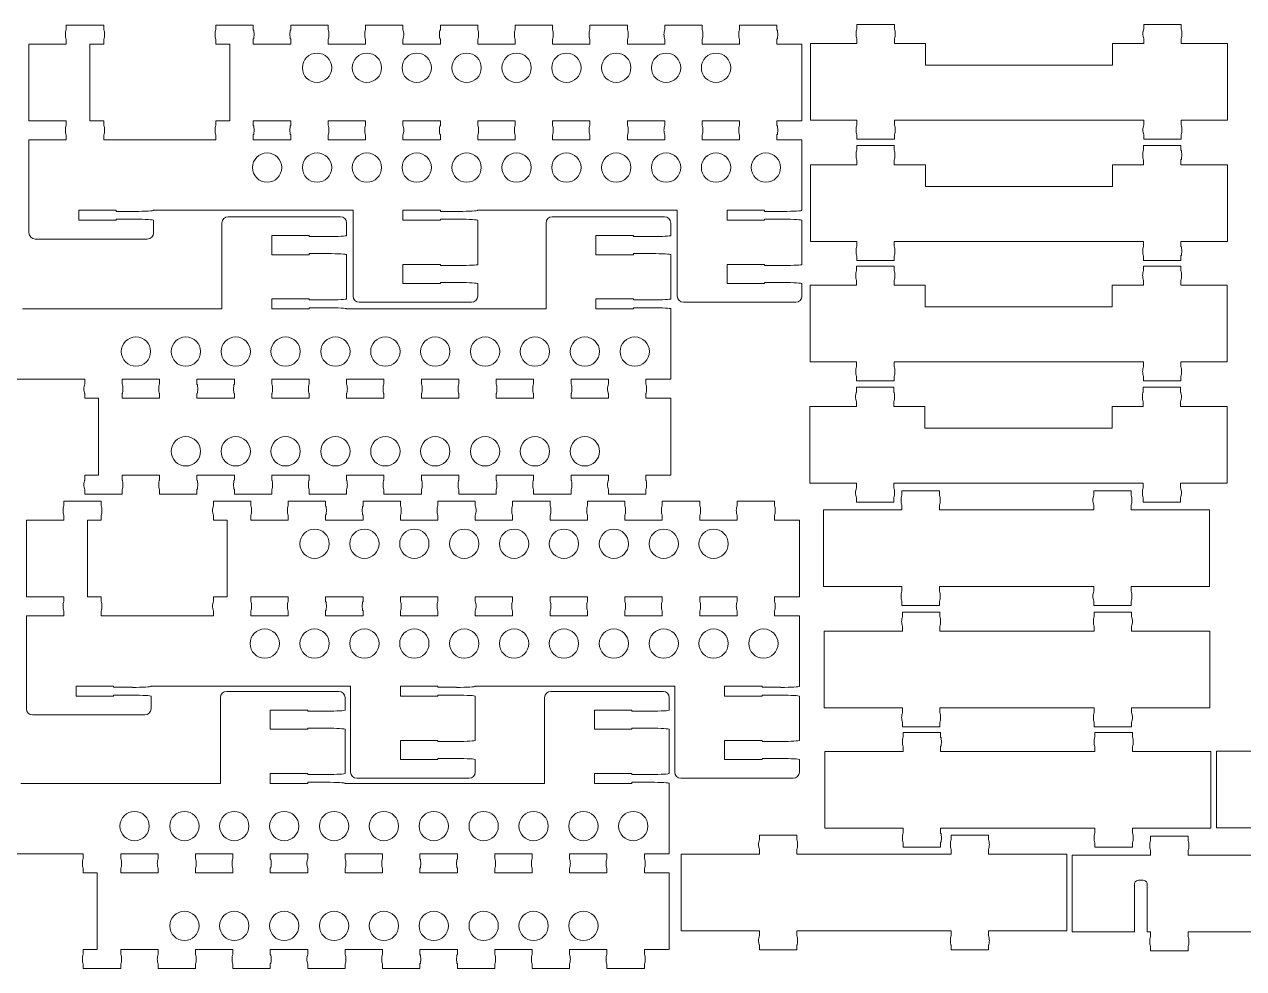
# Model space of a CAD drawing. Header units: millimetres. Extents: x 6 to 617, y 2 to 305.
# Drawn here: x 312.8 to 508.4, y 2.7 to 154.1 of the extents above; entities that cross this region are included whole.
import ezdxf

# ---------------------------------------------------------------- set-up
doc = ezdxf.new("R2010")
doc.units = ezdxf.units.MM
doc.header["$LTSCALE"] = 12.7
doc.layers.add('Visible', color=1, linetype='Continuous', lineweight=13)

msp = doc.modelspace()

# ---------------------------------------------------------------- linework, layer by layer
at = {"layer": 'Visible'}
for p, q in [((319.52, 153.23), (319.52, 153.98)), ((319.52, 153.98), (325.52, 153.98)), ((325.52, 153.23), (325.52, 153.98)), ((343.52, 153.23), (343.52, 153.98)), ((343.52, 153.98), (349.52, 153.98)), ((349.52, 153.23), (349.52, 153.98)), ((355.52, 153.23), (355.52, 153.98)), ((355.52, 153.98), (361.52, 153.98)), ((361.52, 153.23), (361.52, 153.98)), ((367.52, 153.23), (367.52, 153.98)), ((367.52, 153.98), (373.52, 153.98)), ((373.52, 153.23), (373.52, 153.98)), ((379.52, 153.23), (379.52, 153.98)), ((379.52, 153.98), (385.52, 153.98)), ((385.52, 153.23), (385.52, 153.98)), ((391.52, 153.23), (391.52, 153.98)), ((391.52, 153.98), (397.52, 153.98)), ((397.52, 153.23), (397.52, 153.98)), ((403.52, 153.23), (403.52, 153.98)), ((403.52, 153.98), (409.52, 153.98)), ((409.52, 153.23), (409.52, 153.98)), ((415.52, 153.23), (415.52, 153.98)), ((415.52, 153.98), (421.52, 153.98)), ((421.52, 153.23), (421.52, 153.98)), ((427.52, 153.23), (427.52, 153.98)), ((427.52, 153.98), (433.52, 153.98)), ((433.52, 153.23), (433.52, 153.98)), ((446.35, 153.34), (446.35, 154.09)), ((452.35, 154.09), (446.35, 154.09)), ((452.35, 153.34), (452.35, 154.09)), ((492.35, 153.34), (492.35, 154.09)), ((492.35, 154.09), (498.35, 154.09)), ((498.35, 153.34), (498.35, 154.09)), ((313.52, 150.93), (313.52, 138.63)), ((319.52, 150.93), (313.52, 150.93)), ((319.52, 150.93), (319.52, 151.73)), ((325.52, 150.93), (323.29, 150.93)), ((323.29, 138.63), (323.29, 150.93)), ((325.52, 150.93), (325.52, 151.73)), ((343.52, 150.93), (343.52, 151.73)), ((345.74, 150.93), (343.52, 150.93)), ((345.74, 138.63), (345.74, 150.93)), ((349.52, 150.93), (349.52, 151.73)), ((355.52, 150.93), (349.52, 150.93)), ((355.52, 150.93), (355.52, 151.73)), ((361.52, 150.93), (361.52, 151.73)), ((367.52, 150.93), (361.52, 150.93)), ((367.52, 150.93), (367.52, 151.73)), ((373.52, 150.93), (373.52, 151.73)), ((379.52, 150.93), (373.52, 150.93)), ((379.52, 150.93), (379.52, 151.73)), ((385.52, 150.93), (385.52, 151.73)), ((391.52, 150.93), (385.52, 150.93)), ((391.52, 150.93), (391.52, 151.73)), ((397.52, 150.93), (397.52, 151.73)), ((403.52, 150.93), (397.52, 150.93)), ((403.52, 150.93), (403.52, 151.73)), ((409.52, 150.93), (409.52, 151.73)), ((415.52, 150.93), (409.52, 150.93)), ((415.52, 150.93), (415.52, 151.73)), ((421.52, 150.93), (421.52, 151.73)), ((427.52, 150.93), (421.52, 150.93)), ((427.52, 150.93), (427.52, 151.73)), ((433.52, 150.93), (433.52, 151.73)), ((437.52, 150.93), (433.52, 150.93)), ((437.52, 150.93), (437.52, 138.63)), ((438.9, 138.74), (438.9, 151.04)), ((446.35, 151.04), (438.9, 151.04)), ((446.35, 151.04), (446.35, 151.84)), ((452.35, 151.04), (452.35, 151.84)), ((457.35, 151.04), (452.35, 151.04)), ((457.35, 151.04), (457.35, 147.54)), ((487.35, 151.04), (487.35, 147.54)), ((492.35, 151.04), (487.35, 151.04)), ((492.35, 151.04), (492.35, 151.84)), ((498.35, 151.04), (498.35, 151.84)), ((505.8, 151.04), (498.35, 151.04)), ((505.8, 138.74), (505.8, 151.04)), ((487.35, 147.54), (457.35, 147.54)), ((319.52, 138.63), (313.52, 138.63)), ((319.52, 137.88), (319.52, 138.63)), ((325.52, 138.63), (323.29, 138.63)), ((325.52, 137.88), (325.52, 138.63)), ((343.52, 137.88), (343.52, 138.63)), ((345.74, 138.63), (343.52, 138.63)), ((355.52, 138.63), (349.52, 138.63)), ((349.52, 137.88), (349.52, 138.63)), ((355.52, 137.88), (355.52, 138.63)), ((361.52, 137.88), (361.52, 138.63)), ((367.52, 138.63), (361.52, 138.63)), ((367.52, 137.88), (367.52, 138.63)), ((379.52, 138.63), (373.52, 138.63)), ((373.52, 137.88), (373.52, 138.63)), ((379.52, 137.88), (379.52, 138.63)), ((391.52, 138.63), (385.52, 138.63)), ((385.52, 137.88), (385.52, 138.63)), ((391.52, 137.88), (391.52, 138.63)), ((403.52, 138.63), (397.52, 138.63)), ((397.52, 137.88), (397.52, 138.63)), ((403.52, 137.88), (403.52, 138.63)), ((415.52, 138.63), (409.52, 138.63)), ((409.52, 137.88), (409.52, 138.63)), ((415.52, 137.88), (415.52, 138.63)), ((427.52, 138.63), (421.52, 138.63)), ((421.52, 137.88), (421.52, 138.63)), ((427.52, 137.88), (427.52, 138.63)), ((437.52, 138.63), (433.52, 138.63)), ((433.52, 137.88), (433.52, 138.63)), ((446.35, 138.74), (438.9, 138.74)), ((446.35, 138.74), (446.35, 137.94)), ((492.35, 138.74), (452.35, 138.74)), ((452.35, 138.74), (452.35, 137.94)), ((492.35, 138.74), (492.35, 137.94)), ((505.8, 138.74), (498.35, 138.74)), ((498.35, 138.74), (498.35, 137.94)), ((313.52, 135.58), (313.52, 120.68)), ((313.52, 135.58), (319.52, 135.58)), ((319.52, 135.58), (319.52, 136.38)), ((325.52, 135.58), (325.52, 136.38)), ((325.52, 135.58), (343.52, 135.58)), ((343.52, 135.58), (343.52, 136.38)), ((349.52, 135.58), (349.52, 136.38)), ((349.52, 135.58), (355.52, 135.58)), ((355.52, 135.58), (355.52, 136.38)), ((361.52, 135.58), (361.52, 136.38)), ((361.52, 135.58), (367.52, 135.58)), ((367.52, 135.58), (367.52, 136.38)), ((373.52, 135.58), (373.52, 136.38)), ((373.52, 135.58), (379.52, 135.58)), ((379.52, 135.58), (379.52, 136.38)), ((385.52, 135.58), (385.52, 136.38)), ((385.52, 135.58), (391.52, 135.58)), ((391.52, 135.58), (391.52, 136.38)), ((397.52, 135.58), (397.52, 136.38)), ((397.52, 135.58), (403.52, 135.58)), ((403.52, 135.58), (403.52, 136.38)), ((409.52, 135.58), (409.52, 136.38)), ((409.52, 135.58), (415.52, 135.58)), ((415.52, 135.58), (415.52, 136.38)), ((421.52, 135.58), (421.52, 136.38)), ((421.52, 135.58), (427.52, 135.58)), ((427.52, 135.58), (427.52, 136.38)), ((433.52, 135.58), (433.52, 136.38)), ((433.52, 135.58), (437.52, 135.58)), ((437.52, 135.58), (437.52, 124.28)), ((446.35, 136.44), (446.35, 135.69)), ((452.35, 135.69), (446.35, 135.69)), ((452.35, 136.44), (452.35, 135.69)), ((492.35, 136.44), (492.35, 135.69)), ((492.35, 135.69), (498.35, 135.69)), ((498.35, 136.44), (498.35, 135.69)), ((446.32, 133.9), (446.32, 134.65)), ((452.32, 134.65), (446.32, 134.65)), ((452.32, 133.9), (452.32, 134.65)), ((492.32, 133.9), (492.32, 134.65)), ((492.32, 134.65), (498.32, 134.65)), ((498.32, 133.9), (498.32, 134.65)), ((438.87, 119.3), (438.87, 131.6)), ((446.32, 131.6), (438.87, 131.6)), ((446.32, 131.6), (446.32, 132.4)), ((452.32, 131.6), (452.32, 132.4)), ((457.32, 131.6), (452.32, 131.6)), ((457.32, 131.6), (457.32, 128.1)), ((487.32, 131.6), (487.32, 128.1)), ((492.32, 131.6), (487.32, 131.6)), ((492.32, 131.6), (492.32, 132.4)), ((498.32, 131.6), (498.32, 132.4)), ((505.77, 131.6), (498.32, 131.6)), ((505.77, 119.3), (505.77, 131.6)), ((487.32, 128.1), (457.32, 128.1)), ((321.52, 124.28), (321.52, 122.68)), ((327.52, 124.28), (321.52, 124.28)), ((327.52, 124.11), (327.52, 124.28)), ((330.52, 124.11), (327.52, 124.11)), ((365.52, 124.28), (333.52, 124.28)), ((345.48, 123.24), (363.48, 123.24)), ((365.52, 124.28), (365.52, 110.53)), ((373.52, 124.28), (373.52, 122.68)), ((379.52, 124.28), (373.52, 124.28)), ((379.52, 124.11), (379.52, 124.28)), ((382.52, 124.11), (379.52, 124.11)), ((417.52, 124.28), (385.52, 124.28)), ((397.48, 123.24), (415.48, 123.24)), ((417.52, 124.28), (417.52, 110.53)), ((425.52, 124.28), (425.52, 122.68)), ((431.52, 124.28), (425.52, 124.28)), ((431.52, 124.11), (431.52, 124.28)), ((434.52, 124.11), (431.52, 124.11)), ((321.52, 122.68), (327.52, 122.68)), ((327.52, 122.86), (327.52, 122.68)), ((330.52, 122.86), (327.52, 122.86)), ((333.52, 122.68), (333.52, 120.68)), ((344.48, 108.49), (344.48, 122.24)), ((364.48, 120.24), (364.48, 122.24)), ((373.52, 122.68), (379.52, 122.68)), ((379.52, 122.86), (379.52, 122.68)), ((382.52, 122.86), (379.52, 122.86)), ((385.52, 122.68), (385.52, 115.6)), ((396.48, 108.49), (396.48, 122.24)), ((416.48, 120.24), (416.48, 122.24)), ((425.52, 122.68), (431.52, 122.68)), ((431.52, 122.86), (431.52, 122.68)), ((434.52, 122.86), (431.52, 122.86)), ((437.52, 122.68), (437.52, 115.6)), ((314.52, 119.68), (332.52, 119.68)), ((352.48, 120.24), (358.48, 120.24)), ((352.48, 117.17), (352.48, 120.24)), ((358.48, 120.08), (358.48, 120.24)), ((361.48, 120.08), (358.48, 120.08)), ((404.48, 120.24), (410.48, 120.24)), ((404.48, 117.17), (404.48, 120.24)), ((410.48, 120.08), (410.48, 120.24)), ((413.48, 120.08), (410.48, 120.08)), ((446.32, 119.3), (438.87, 119.3)), ((446.32, 119.3), (446.32, 118.5)), ((492.32, 119.3), (452.32, 119.3)), ((452.32, 119.3), (452.32, 118.5)), ((492.32, 119.3), (492.32, 118.5)), ((505.77, 119.3), (498.32, 119.3)), ((498.32, 119.3), (498.32, 118.5)), ((352.48, 117.17), (358.48, 117.17)), ((358.48, 117.34), (358.48, 117.17)), ((361.48, 117.34), (358.48, 117.34)), ((364.48, 110.09), (364.48, 117.17)), ((373.52, 115.6), (379.52, 115.6)), ((373.52, 115.6), (373.52, 112.53)), ((379.52, 115.44), (379.52, 115.6)), ((382.52, 115.44), (379.52, 115.44)), ((404.48, 117.17), (410.48, 117.17)), ((410.48, 117.34), (410.48, 117.17)), ((413.48, 117.34), (410.48, 117.34)), ((416.48, 110.09), (416.48, 117.17)), ((425.52, 115.6), (431.52, 115.6)), ((425.52, 115.6), (425.52, 112.53)), ((431.52, 115.44), (431.52, 115.6)), ((434.52, 115.44), (431.52, 115.44)), ((446.32, 117), (446.32, 116.25)), ((452.32, 116.25), (446.32, 116.25)), ((452.32, 117), (452.32, 116.25)), ((492.32, 117), (492.32, 116.25)), ((492.32, 116.25), (498.32, 116.25)), ((498.32, 117), (498.32, 116.25)), ((446.3, 114.59), (446.3, 115.34)), ((452.3, 115.34), (446.3, 115.34)), ((452.3, 114.59), (452.3, 115.34)), ((492.3, 114.59), (492.3, 115.34)), ((492.3, 115.34), (498.3, 115.34)), ((498.3, 114.59), (498.3, 115.34)), ((373.52, 112.53), (379.52, 112.53)), ((379.52, 112.7), (379.52, 112.53)), ((382.52, 112.7), (379.52, 112.7)), ((385.52, 112.53), (385.52, 110.53)), ((425.52, 112.53), (431.52, 112.53)), ((431.52, 112.7), (431.52, 112.53)), ((434.52, 112.7), (431.52, 112.7)), ((437.52, 112.53), (437.52, 110.53)), ((438.85, 99.99), (438.85, 112.29)), ((446.3, 112.29), (438.85, 112.29)), ((446.3, 112.29), (446.3, 113.09)), ((452.3, 112.29), (452.3, 113.09)), ((457.3, 112.29), (452.3, 112.29)), ((457.3, 112.29), (457.3, 108.79)), ((487.3, 112.29), (487.3, 108.79)), ((492.3, 112.29), (487.3, 112.29)), ((492.3, 112.29), (492.3, 113.09)), ((498.3, 112.29), (498.3, 113.09)), ((505.75, 112.29), (498.3, 112.29)), ((505.75, 99.99), (505.75, 112.29)), ((352.48, 110.09), (358.48, 110.09)), ((352.48, 108.49), (352.48, 110.09)), ((358.48, 109.92), (358.48, 110.09)), ((361.48, 109.92), (358.48, 109.92)), ((366.52, 109.53), (384.52, 109.53)), ((404.48, 110.09), (410.48, 110.09)), ((404.48, 108.49), (404.48, 110.09)), ((410.48, 109.92), (410.48, 110.09)), ((413.48, 109.92), (410.48, 109.92)), ((418.52, 109.53), (436.52, 109.53)), ((344.48, 108.49), (312.48, 108.49)), ((358.48, 108.49), (352.48, 108.49)), ((358.48, 108.67), (358.48, 108.49)), ((361.48, 108.67), (358.48, 108.67)), ((396.48, 108.49), (364.48, 108.49)), ((410.48, 108.49), (404.48, 108.49)), ((410.48, 108.67), (410.48, 108.49)), ((413.48, 108.67), (410.48, 108.67)), ((416.48, 97.19), (416.48, 108.49)), ((487.3, 108.79), (457.3, 108.79)), ((446.3, 99.99), (438.85, 99.99)), ((446.3, 99.99), (446.3, 99.19)), ((492.3, 99.99), (452.3, 99.99)), ((452.3, 99.99), (452.3, 99.19)), ((492.3, 99.99), (492.3, 99.19)), ((505.75, 99.99), (498.3, 99.99)), ((498.3, 99.99), (498.3, 99.19)), ((304.48, 97.19), (322.48, 97.19)), ((322.48, 97.19), (322.48, 96.39)), ((328.48, 97.19), (334.48, 97.19)), ((328.48, 97.19), (328.48, 96.39)), ((334.48, 97.19), (334.48, 96.39)), ((340.48, 97.19), (346.48, 97.19)), ((340.48, 97.19), (340.48, 96.39)), ((346.48, 97.19), (346.48, 96.39)), ((352.48, 97.19), (358.48, 97.19)), ((352.48, 97.19), (352.48, 96.39)), ((358.48, 97.19), (358.48, 96.39)), ((364.48, 97.19), (370.48, 97.19)), ((364.48, 97.19), (364.48, 96.39)), ((370.48, 97.19), (370.48, 96.39)), ((376.48, 97.19), (382.48, 97.19)), ((376.48, 97.19), (376.48, 96.39)), ((382.48, 97.19), (382.48, 96.39)), ((388.48, 97.19), (394.48, 97.19)), ((388.48, 97.19), (388.48, 96.39)), ((394.48, 97.19), (394.48, 96.39)), ((400.48, 97.19), (406.48, 97.19)), ((400.48, 97.19), (400.48, 96.39)), ((406.48, 97.19), (406.48, 96.39)), ((412.48, 97.19), (416.48, 97.19)), ((412.48, 97.19), (412.48, 96.39)), ((446.26, 95.15), (446.26, 95.9)), ((452.26, 95.9), (446.26, 95.9)), ((446.3, 97.69), (446.3, 96.94)), ((452.3, 96.94), (446.3, 96.94)), ((452.26, 95.15), (452.26, 95.9)), ((452.3, 97.69), (452.3, 96.94)), ((492.26, 95.15), (492.26, 95.9)), ((492.26, 95.9), (498.26, 95.9)), ((492.3, 97.69), (492.3, 96.94)), ((492.3, 96.94), (498.3, 96.94)), ((498.26, 95.15), (498.26, 95.9)), ((498.3, 97.69), (498.3, 96.94)), ((322.48, 94.89), (322.48, 94.14)), ((322.48, 94.14), (324.7, 94.14)), ((324.7, 81.84), (324.7, 94.14)), ((328.48, 94.89), (328.48, 94.14)), ((334.48, 94.14), (328.48, 94.14)), ((334.48, 94.89), (334.48, 94.14)), ((340.48, 94.89), (340.48, 94.14)), ((346.48, 94.14), (340.48, 94.14)), ((346.48, 94.89), (346.48, 94.14)), ((352.48, 94.89), (352.48, 94.14)), ((358.48, 94.14), (352.48, 94.14)), ((358.48, 94.89), (358.48, 94.14)), ((364.48, 94.89), (364.48, 94.14)), ((370.48, 94.14), (364.48, 94.14)), ((370.48, 94.89), (370.48, 94.14)), ((376.48, 94.89), (376.48, 94.14)), ((382.48, 94.14), (376.48, 94.14)), ((382.48, 94.89), (382.48, 94.14)), ((388.48, 94.89), (388.48, 94.14)), ((394.48, 94.14), (388.48, 94.14)), ((394.48, 94.89), (394.48, 94.14)), ((400.48, 94.89), (400.48, 94.14)), ((406.48, 94.14), (400.48, 94.14)), ((406.48, 94.89), (406.48, 94.14)), ((412.48, 94.89), (412.48, 94.14)), ((416.48, 94.14), (412.48, 94.14)), ((416.48, 81.84), (416.48, 94.14)), ((438.81, 80.55), (438.81, 92.85)), ((446.26, 92.85), (438.81, 92.85)), ((446.26, 92.85), (446.26, 93.65)), ((452.26, 92.85), (452.26, 93.65)), ((457.26, 92.85), (452.26, 92.85)), ((457.26, 92.85), (457.26, 89.35)), ((487.26, 92.85), (487.26, 89.35)), ((492.26, 92.85), (487.26, 92.85)), ((492.26, 92.85), (492.26, 93.65)), ((498.26, 92.85), (498.26, 93.65)), ((505.71, 92.85), (498.26, 92.85)), ((505.71, 80.55), (505.71, 92.85)), ((487.26, 89.35), (457.26, 89.35)), ((322.48, 81.84), (322.48, 81.04)), ((322.48, 81.84), (324.7, 81.84)), ((334.48, 81.84), (328.48, 81.84)), ((328.48, 81.84), (328.48, 81.04)), ((334.48, 81.84), (334.48, 81.04)), ((346.48, 81.84), (340.48, 81.84)), ((340.48, 81.84), (340.48, 81.04)), ((346.48, 81.84), (346.48, 81.04)), ((358.48, 81.84), (352.48, 81.84)), ((352.48, 81.84), (352.48, 81.04)), ((358.48, 81.84), (358.48, 81.04)), ((370.48, 81.84), (364.48, 81.84)), ((364.48, 81.84), (364.48, 81.04)), ((370.48, 81.84), (370.48, 81.04)), ((382.48, 81.84), (376.48, 81.84)), ((376.48, 81.84), (376.48, 81.04)), ((382.48, 81.84), (382.48, 81.04)), ((394.48, 81.84), (388.48, 81.84)), ((388.48, 81.84), (388.48, 81.04)), ((394.48, 81.84), (394.48, 81.04)), ((406.48, 81.84), (400.48, 81.84)), ((400.48, 81.84), (400.48, 81.04)), ((406.48, 81.84), (406.48, 81.04)), ((416.48, 81.84), (412.48, 81.84)), ((412.48, 81.84), (412.48, 81.04)), ((446.26, 80.55), (438.81, 80.55)), ((446.26, 80.55), (446.26, 79.75)), ((492.26, 80.55), (452.26, 80.55)), ((452.26, 80.55), (452.26, 79.75)), ((492.26, 80.55), (492.26, 79.75)), ((505.71, 80.55), (498.26, 80.55)), ((498.26, 80.55), (498.26, 79.75)), ((322.48, 79.54), (322.48, 78.79)), ((322.48, 78.79), (328.48, 78.79)), ((328.48, 79.54), (328.48, 78.79)), ((334.48, 79.54), (334.48, 78.79)), ((334.48, 78.79), (340.48, 78.79)), ((340.48, 79.54), (340.48, 78.79)), ((346.48, 79.54), (346.48, 78.79)), ((346.48, 78.79), (352.48, 78.79)), ((352.48, 79.54), (352.48, 78.79)), ((358.48, 79.54), (358.48, 78.79)), ((358.48, 78.79), (364.48, 78.79)), ((364.48, 79.54), (364.48, 78.79)), ((370.48, 79.54), (370.48, 78.79)), ((370.48, 78.79), (376.48, 78.79)), ((376.48, 79.54), (376.48, 78.79)), ((382.48, 79.54), (382.48, 78.79)), ((382.48, 78.79), (388.48, 78.79)), ((388.48, 79.54), (388.48, 78.79)), ((394.48, 79.54), (394.48, 78.79)), ((394.48, 78.79), (400.48, 78.79)), ((400.48, 79.54), (400.48, 78.79)), ((406.48, 79.54), (406.48, 78.79)), ((406.48, 78.79), (412.48, 78.79)), ((412.48, 79.54), (412.48, 78.79)), ((446.26, 78.25), (446.26, 77.5)), ((452.26, 78.25), (452.26, 77.5)), ((453.57, 78.57), (453.57, 79.32)), ((459.57, 79.32), (453.57, 79.32)), ((459.57, 78.57), (459.57, 79.32)), ((484.33, 78.57), (484.33, 79.32)), ((484.33, 79.32), (490.33, 79.32)), ((490.33, 78.57), (490.33, 79.32)), ((492.26, 78.25), (492.26, 77.5)), ((498.26, 78.25), (498.26, 77.5)), ((319.12, 76.92), (319.12, 77.67)), ((319.12, 77.67), (325.12, 77.67)), ((325.12, 76.92), (325.12, 77.67)), ((343.12, 76.92), (343.12, 77.67)), ((343.12, 77.67), (349.12, 77.67)), ((349.12, 76.92), (349.12, 77.67)), ((355.12, 76.92), (355.12, 77.67)), ((355.12, 77.67), (361.12, 77.67)), ((361.12, 76.92), (361.12, 77.67)), ((367.12, 76.92), (367.12, 77.67)), ((367.12, 77.67), (373.12, 77.67)), ((373.12, 76.92), (373.12, 77.67)), ((379.12, 76.92), (379.12, 77.67)), ((379.12, 77.67), (385.12, 77.67)), ((385.12, 76.92), (385.12, 77.67)), ((391.12, 76.92), (391.12, 77.67)), ((391.12, 77.67), (397.12, 77.67)), ((397.12, 76.92), (397.12, 77.67)), ((403.12, 76.92), (403.12, 77.67)), ((403.12, 77.67), (409.12, 77.67)), ((409.12, 76.92), (409.12, 77.67)), ((415.12, 76.92), (415.12, 77.67)), ((415.12, 77.67), (421.12, 77.67)), ((421.12, 76.92), (421.12, 77.67)), ((427.12, 76.92), (427.12, 77.67)), ((427.12, 77.67), (433.12, 77.67)), ((433.12, 76.92), (433.12, 77.67)), ((452.26, 77.5), (446.26, 77.5)), ((453.57, 76.27), (453.57, 77.07)), ((459.57, 76.27), (459.57, 77.07)), ((484.33, 76.27), (484.33, 77.07)), ((490.33, 76.27), (490.33, 77.07)), ((492.26, 77.5), (498.26, 77.5)), ((313.12, 74.62), (313.12, 62.32)), ((319.12, 74.62), (313.12, 74.62)), ((319.12, 74.62), (319.12, 75.42)), ((325.12, 74.62), (322.9, 74.62)), ((322.9, 62.32), (322.9, 74.62)), ((325.12, 74.62), (325.12, 75.42)), ((343.12, 74.62), (343.12, 75.42)), ((345.35, 74.62), (343.12, 74.62)), ((345.35, 62.32), (345.35, 74.62)), ((349.12, 74.62), (349.12, 75.42)), ((355.12, 74.62), (349.12, 74.62)), ((355.12, 74.62), (355.12, 75.42)), ((361.12, 74.62), (361.12, 75.42)), ((367.12, 74.62), (361.12, 74.62)), ((367.12, 74.62), (367.12, 75.42)), ((373.12, 74.62), (373.12, 75.42)), ((379.12, 74.62), (373.12, 74.62)), ((379.12, 74.62), (379.12, 75.42)), ((385.12, 74.62), (385.12, 75.42)), ((391.12, 74.62), (385.12, 74.62)), ((391.12, 74.62), (391.12, 75.42)), ((397.12, 74.62), (397.12, 75.42)), ((403.12, 74.62), (397.12, 74.62)), ((403.12, 74.62), (403.12, 75.42)), ((409.12, 74.62), (409.12, 75.42)), ((415.12, 74.62), (409.12, 74.62)), ((415.12, 74.62), (415.12, 75.42)), ((421.12, 74.62), (421.12, 75.42)), ((427.12, 74.62), (421.12, 74.62)), ((427.12, 74.62), (427.12, 75.42)), ((433.12, 74.62), (433.12, 75.42)), ((437.12, 74.62), (433.12, 74.62)), ((437.12, 74.62), (437.12, 62.32)), ((441, 63.97), (441, 76.27)), ((453.57, 76.27), (441, 76.27)), ((484.33, 76.27), (459.57, 76.27)), ((502.9, 76.27), (490.33, 76.27)), ((502.9, 63.97), (502.9, 76.27)), ((453.57, 63.97), (441, 63.97)), ((453.57, 63.97), (453.57, 63.17)), ((484.33, 63.97), (459.57, 63.97)), ((459.57, 63.97), (459.57, 63.17)), ((484.33, 63.97), (484.33, 63.17)), ((502.9, 63.97), (490.33, 63.97)), ((490.33, 63.97), (490.33, 63.17)), ((319.12, 62.32), (313.12, 62.32)), ((319.12, 61.57), (319.12, 62.32)), ((325.12, 62.32), (322.9, 62.32)), ((325.12, 61.57), (325.12, 62.32)), ((343.12, 61.57), (343.12, 62.32)), ((345.35, 62.32), (343.12, 62.32)), ((355.12, 62.32), (349.12, 62.32)), ((349.12, 61.57), (349.12, 62.32)), ((355.12, 61.57), (355.12, 62.32)), ((361.12, 61.57), (361.12, 62.32)), ((367.12, 62.32), (361.12, 62.32)), ((367.12, 61.57), (367.12, 62.32)), ((379.12, 62.32), (373.12, 62.32)), ((373.12, 61.57), (373.12, 62.32)), ((379.12, 61.57), (379.12, 62.32)), ((391.12, 62.32), (385.12, 62.32)), ((385.12, 61.57), (385.12, 62.32)), ((391.12, 61.57), (391.12, 62.32)), ((403.12, 62.32), (397.12, 62.32)), ((397.12, 61.57), (397.12, 62.32)), ((403.12, 61.57), (403.12, 62.32)), ((415.12, 62.32), (409.12, 62.32)), ((409.12, 61.57), (409.12, 62.32)), ((415.12, 61.57), (415.12, 62.32)), ((427.12, 62.32), (421.12, 62.32)), ((421.12, 61.57), (421.12, 62.32)), ((427.12, 61.57), (427.12, 62.32)), ((437.12, 62.32), (433.12, 62.32)), ((433.12, 61.57), (433.12, 62.32)), ((453.57, 61.67), (453.57, 60.92)), ((459.57, 60.92), (453.57, 60.92)), ((459.57, 61.67), (459.57, 60.92)), ((484.33, 61.67), (484.33, 60.92)), ((484.33, 60.92), (490.33, 60.92)), ((490.33, 61.67), (490.33, 60.92)), ((313.12, 59.27), (313.12, 44.37)), ((313.12, 59.27), (319.12, 59.27)), ((319.12, 59.27), (319.12, 60.07)), ((325.12, 59.27), (325.12, 60.07)), ((325.12, 59.27), (343.12, 59.27)), ((343.12, 59.27), (343.12, 60.07)), ((349.12, 59.27), (349.12, 60.07)), ((349.12, 59.27), (355.12, 59.27)), ((355.12, 59.27), (355.12, 60.07)), ((361.12, 59.27), (361.12, 60.07)), ((361.12, 59.27), (367.12, 59.27)), ((367.12, 59.27), (367.12, 60.07)), ((373.12, 59.27), (373.12, 60.07)), ((373.12, 59.27), (379.12, 59.27)), ((379.12, 59.27), (379.12, 60.07)), ((385.12, 59.27), (385.12, 60.07)), ((385.12, 59.27), (391.12, 59.27)), ((391.12, 59.27), (391.12, 60.07)), ((397.12, 59.27), (397.12, 60.07)), ((397.12, 59.27), (403.12, 59.27)), ((403.12, 59.27), (403.12, 60.07)), ((409.12, 59.27), (409.12, 60.07)), ((409.12, 59.27), (415.12, 59.27)), ((415.12, 59.27), (415.12, 60.07)), ((421.12, 59.27), (421.12, 60.07)), ((421.12, 59.27), (427.12, 59.27)), ((427.12, 59.27), (427.12, 60.07)), ((433.12, 59.27), (433.12, 60.07)), ((433.12, 59.27), (437.12, 59.27)), ((437.12, 59.27), (437.12, 47.97)), ((453.64, 59.11), (453.64, 59.86)), ((459.64, 59.86), (453.64, 59.86)), ((459.64, 59.11), (459.64, 59.86)), ((484.4, 59.11), (484.4, 59.86)), ((484.4, 59.86), (490.4, 59.86)), ((490.4, 59.11), (490.4, 59.86)), ((441.07, 44.51), (441.07, 56.81)), ((453.64, 56.81), (441.07, 56.81)), ((453.64, 56.81), (453.64, 57.61)), ((459.64, 56.81), (459.64, 57.61)), ((484.4, 56.81), (459.64, 56.81)), ((484.4, 56.81), (484.4, 57.61)), ((490.4, 56.81), (490.4, 57.61)), ((502.97, 56.81), (490.4, 56.81)), ((502.97, 44.51), (502.97, 56.81)), ((321.12, 47.97), (321.12, 46.37)), ((327.12, 47.97), (321.12, 47.97)), ((327.12, 47.8), (327.12, 47.97)), ((330.12, 47.8), (327.12, 47.8)), ((365.12, 47.97), (333.12, 47.97)), ((345.25, 47.15), (363.25, 47.15)), ((365.12, 47.97), (365.12, 34.22)), ((373.12, 47.97), (373.12, 46.37)), ((379.12, 47.97), (373.12, 47.97)), ((379.12, 47.8), (379.12, 47.97)), ((382.12, 47.8), (379.12, 47.8)), ((417.12, 47.97), (385.12, 47.97)), ((397.25, 47.15), (415.25, 47.15)), ((417.12, 47.97), (417.12, 34.22)), ((425.12, 47.97), (425.12, 46.37)), ((431.12, 47.97), (425.12, 47.97)), ((431.12, 47.8), (431.12, 47.97)), ((434.12, 47.8), (431.12, 47.8)), ((321.12, 46.37), (327.12, 46.37)), ((327.12, 46.55), (327.12, 46.37)), ((330.12, 46.55), (327.12, 46.55)), ((333.12, 46.37), (333.12, 44.37)), ((344.25, 32.4), (344.25, 46.15)), ((364.25, 44.15), (364.25, 46.15)), ((373.12, 46.37), (379.12, 46.37)), ((379.12, 46.55), (379.12, 46.37)), ((382.12, 46.55), (379.12, 46.55)), ((385.12, 46.37), (385.12, 39.29)), ((396.25, 32.4), (396.25, 46.15)), ((416.25, 44.15), (416.25, 46.15)), ((425.12, 46.37), (431.12, 46.37)), ((431.12, 46.55), (431.12, 46.37)), ((434.12, 46.55), (431.12, 46.55)), ((437.12, 46.37), (437.12, 39.29)), ((314.12, 43.37), (332.12, 43.37)), ((352.25, 44.15), (358.25, 44.15)), ((352.25, 41.08), (352.25, 44.15)), ((358.25, 43.99), (358.25, 44.15)), ((361.25, 43.99), (358.25, 43.99)), ((404.25, 44.15), (410.25, 44.15)), ((404.25, 41.08), (404.25, 44.15)), ((410.25, 43.99), (410.25, 44.15)), ((413.25, 43.99), (410.25, 43.99)), ((453.64, 44.51), (441.07, 44.51)), ((453.64, 44.51), (453.64, 43.71)), ((484.4, 44.51), (459.64, 44.51)), ((459.64, 44.51), (459.64, 43.71)), ((484.4, 44.51), (484.4, 43.71)), ((502.97, 44.51), (490.4, 44.51)), ((490.4, 44.51), (490.4, 43.71)), ((352.25, 41.08), (358.25, 41.08)), ((358.25, 41.25), (358.25, 41.08)), ((361.25, 41.25), (358.25, 41.25)), ((364.25, 34), (364.25, 41.08)), ((404.25, 41.08), (410.25, 41.08)), ((410.25, 41.25), (410.25, 41.08)), ((413.25, 41.25), (410.25, 41.25)), ((416.25, 34), (416.25, 41.08)), ((453.64, 42.21), (453.64, 41.46)), ((459.64, 41.46), (453.64, 41.46)), ((459.64, 42.21), (459.64, 41.46)), ((484.4, 42.21), (484.4, 41.46)), ((484.4, 41.46), (490.4, 41.46)), ((490.4, 42.21), (490.4, 41.46)), ((373.12, 39.29), (379.12, 39.29)), ((373.12, 39.29), (373.12, 36.22)), ((379.12, 39.13), (379.12, 39.29)), ((382.12, 39.13), (379.12, 39.13)), ((425.12, 39.29), (431.12, 39.29)), ((425.12, 39.29), (425.12, 36.22)), ((431.12, 39.13), (431.12, 39.29)), ((434.12, 39.13), (431.12, 39.13)), ((453.77, 39.82), (453.77, 40.57)), ((459.77, 40.57), (453.77, 40.57)), ((459.77, 39.82), (459.77, 40.57)), ((484.53, 39.82), (484.53, 40.57)), ((484.53, 40.57), (490.53, 40.57)), ((490.53, 39.82), (490.53, 40.57)), ((441.2, 25.22), (441.2, 37.52)), ((453.77, 37.52), (441.2, 37.52)), ((453.77, 37.52), (453.77, 38.32)), ((459.77, 37.52), (459.77, 38.32)), ((484.53, 37.52), (459.77, 37.52)), ((484.53, 37.52), (484.53, 38.32)), ((490.53, 37.52), (490.53, 38.32)), ((503.1, 37.52), (490.53, 37.52)), ((503.1, 25.22), (503.1, 37.52)), ((504.02, 25.29), (504.02, 37.59)), ((516.59, 37.59), (504.02, 37.59)), ((373.12, 36.22), (379.12, 36.22)), ((379.12, 36.39), (379.12, 36.22)), ((382.12, 36.39), (379.12, 36.39)), ((385.12, 36.22), (385.12, 34.22)), ((425.12, 36.22), (431.12, 36.22)), ((431.12, 36.39), (431.12, 36.22)), ((434.12, 36.39), (431.12, 36.39)), ((437.12, 36.22), (437.12, 34.22)), ((352.25, 34), (358.25, 34)), ((352.25, 32.4), (352.25, 34)), ((358.25, 33.83), (358.25, 34)), ((361.25, 33.83), (358.25, 33.83)), ((404.25, 34), (410.25, 34)), ((404.25, 32.4), (404.25, 34)), ((410.25, 33.83), (410.25, 34)), ((413.25, 33.83), (410.25, 33.83)), ((344.25, 32.4), (312.25, 32.4)), ((358.25, 32.4), (352.25, 32.4)), ((358.25, 32.58), (358.25, 32.4)), ((361.25, 32.58), (358.25, 32.58)), ((396.25, 32.4), (364.25, 32.4)), ((366.12, 33.22), (384.12, 33.22)), ((410.25, 32.4), (404.25, 32.4)), ((410.25, 32.58), (410.25, 32.4)), ((413.25, 32.58), (410.25, 32.58)), ((416.25, 21.1), (416.25, 32.4)), ((418.12, 33.22), (436.12, 33.22)), ((430.7, 23.34), (430.7, 24.09)), ((436.7, 24.09), (430.7, 24.09)), ((436.7, 23.34), (436.7, 24.09)), ((453.77, 25.22), (441.2, 25.22)), ((453.77, 25.22), (453.77, 24.42)), ((484.53, 25.22), (459.77, 25.22)), ((459.77, 25.22), (459.77, 24.42)), ((461.46, 23.34), (461.46, 24.09)), ((461.46, 24.09), (467.46, 24.09)), ((467.46, 23.34), (467.46, 24.09)), ((484.53, 25.22), (484.53, 24.42)), ((503.1, 25.22), (490.53, 25.22)), ((490.53, 25.22), (490.53, 24.42)), ((493.45, 23.2), (493.45, 23.95)), ((499.45, 23.95), (493.45, 23.95)), ((499.45, 23.2), (499.45, 23.95)), ((514.02, 25.29), (504.02, 25.29)), ((430.7, 21.04), (430.7, 21.84)), ((436.7, 21.04), (436.7, 21.84)), ((453.77, 22.92), (453.77, 22.17)), ((459.77, 22.17), (453.77, 22.17)), ((459.77, 22.92), (459.77, 22.17)), ((461.46, 21.04), (461.46, 21.84)), ((467.46, 21.04), (467.46, 21.84)), ((484.53, 22.92), (484.53, 22.17)), ((484.53, 22.17), (490.53, 22.17)), ((490.53, 22.92), (490.53, 22.17)), ((493.45, 20.9), (493.45, 21.7)), ((499.45, 20.9), (499.45, 21.7)), ((304.25, 21.1), (322.25, 21.1)), ((322.25, 21.1), (322.25, 20.3)), ((328.25, 21.1), (334.25, 21.1)), ((328.25, 21.1), (328.25, 20.3)), ((334.25, 21.1), (334.25, 20.3)), ((340.25, 21.1), (346.25, 21.1)), ((340.25, 21.1), (340.25, 20.3)), ((346.25, 21.1), (346.25, 20.3)), ((352.25, 21.1), (358.25, 21.1)), ((352.25, 21.1), (352.25, 20.3)), ((358.25, 21.1), (358.25, 20.3)), ((364.25, 21.1), (370.25, 21.1)), ((364.25, 21.1), (364.25, 20.3)), ((370.25, 21.1), (370.25, 20.3)), ((376.25, 21.1), (382.25, 21.1)), ((376.25, 21.1), (376.25, 20.3)), ((382.25, 21.1), (382.25, 20.3)), ((388.25, 21.1), (394.25, 21.1)), ((388.25, 21.1), (388.25, 20.3)), ((394.25, 21.1), (394.25, 20.3)), ((400.25, 21.1), (406.25, 21.1)), ((400.25, 21.1), (400.25, 20.3)), ((406.25, 21.1), (406.25, 20.3)), ((412.25, 21.1), (416.25, 21.1)), ((412.25, 21.1), (412.25, 20.3)), ((418.13, 8.74), (418.13, 21.04)), ((430.7, 21.04), (418.13, 21.04)), ((461.46, 21.04), (436.7, 21.04)), ((480.03, 21.04), (467.46, 21.04)), ((480.03, 8.74), (480.03, 21.04)), ((480.88, 8.6), (480.88, 20.9)), ((493.45, 20.9), (480.88, 20.9)), ((524.21, 20.9), (499.45, 20.9)), ((322.25, 18.8), (322.25, 18.05)), ((322.25, 18.05), (324.47, 18.05)), ((324.47, 5.75), (324.47, 18.05)), ((328.25, 18.8), (328.25, 18.05)), ((334.25, 18.05), (328.25, 18.05)), ((334.25, 18.8), (334.25, 18.05)), ((340.25, 18.8), (340.25, 18.05)), ((346.25, 18.05), (340.25, 18.05)), ((346.25, 18.8), (346.25, 18.05)), ((352.25, 18.8), (352.25, 18.05)), ((358.25, 18.05), (352.25, 18.05)), ((358.25, 18.8), (358.25, 18.05)), ((364.25, 18.8), (364.25, 18.05)), ((370.25, 18.05), (364.25, 18.05)), ((370.25, 18.8), (370.25, 18.05)), ((376.25, 18.8), (376.25, 18.05)), ((382.25, 18.05), (376.25, 18.05)), ((382.25, 18.8), (382.25, 18.05)), ((388.25, 18.8), (388.25, 18.05)), ((394.25, 18.05), (388.25, 18.05)), ((394.25, 18.8), (394.25, 18.05)), ((400.25, 18.8), (400.25, 18.05)), ((406.25, 18.05), (400.25, 18.05)), ((406.25, 18.8), (406.25, 18.05)), ((412.25, 18.8), (412.25, 18.05)), ((416.25, 18.05), (412.25, 18.05)), ((416.25, 5.75), (416.25, 18.05)), ((490.88, 8.6), (490.88, 16.4)), ((492.88, 8.6), (492.88, 16.4)), ((430.7, 8.74), (418.13, 8.74)), ((430.7, 8.74), (430.7, 7.94)), ((461.46, 8.74), (436.7, 8.74)), ((436.7, 8.74), (436.7, 7.94)), ((461.46, 8.74), (461.46, 7.94)), ((480.03, 8.74), (467.46, 8.74)), ((467.46, 8.74), (467.46, 7.94)), ((490.88, 8.6), (480.88, 8.6)), ((493.45, 8.6), (492.88, 8.6)), ((493.45, 8.6), (493.45, 7.8)), ((524.21, 8.6), (499.45, 8.6)), ((499.45, 8.6), (499.45, 7.8)), ((430.7, 6.44), (430.7, 5.69)), ((436.7, 6.44), (436.7, 5.69)), ((461.46, 6.44), (461.46, 5.69)), ((467.46, 6.44), (467.46, 5.69)), ((493.45, 6.3), (493.45, 5.55)), ((499.45, 6.3), (499.45, 5.55)), ((322.25, 5.75), (322.25, 4.95)), ((322.25, 5.75), (324.47, 5.75)), ((334.25, 5.75), (328.25, 5.75)), ((328.25, 5.75), (328.25, 4.95)), ((334.25, 5.75), (334.25, 4.95)), ((346.25, 5.75), (340.25, 5.75)), ((340.25, 5.75), (340.25, 4.95)), ((346.25, 5.75), (346.25, 4.95)), ((358.25, 5.75), (352.25, 5.75)), ((352.25, 5.75), (352.25, 4.95)), ((358.25, 5.75), (358.25, 4.95)), ((370.25, 5.75), (364.25, 5.75)), ((364.25, 5.75), (364.25, 4.95)), ((370.25, 5.75), (370.25, 4.95)), ((382.25, 5.75), (376.25, 5.75)), ((376.25, 5.75), (376.25, 4.95)), ((382.25, 5.75), (382.25, 4.95)), ((394.25, 5.75), (388.25, 5.75)), ((388.25, 5.75), (388.25, 4.95)), ((394.25, 5.75), (394.25, 4.95)), ((406.25, 5.75), (400.25, 5.75)), ((400.25, 5.75), (400.25, 4.95)), ((406.25, 5.75), (406.25, 4.95)), ((416.25, 5.75), (412.25, 5.75)), ((412.25, 5.75), (412.25, 4.95)), ((436.7, 5.69), (430.7, 5.69)), ((461.46, 5.69), (467.46, 5.69)), ((499.45, 5.55), (493.45, 5.55)), ((322.25, 3.45), (322.25, 2.7)), ((322.25, 2.7), (328.25, 2.7)), ((328.25, 3.45), (328.25, 2.7)), ((334.25, 3.45), (334.25, 2.7)), ((334.25, 2.7), (340.25, 2.7)), ((340.25, 3.45), (340.25, 2.7)), ((346.25, 3.45), (346.25, 2.7)), ((346.25, 2.7), (352.25, 2.7)), ((352.25, 3.45), (352.25, 2.7)), ((358.25, 3.45), (358.25, 2.7)), ((358.25, 2.7), (364.25, 2.7)), ((364.25, 3.45), (364.25, 2.7)), ((370.25, 3.45), (370.25, 2.7)), ((370.25, 2.7), (376.25, 2.7)), ((376.25, 3.45), (376.25, 2.7)), ((382.25, 3.45), (382.25, 2.7)), ((382.25, 2.7), (388.25, 2.7)), ((388.25, 3.45), (388.25, 2.7)), ((394.25, 3.45), (394.25, 2.7)), ((394.25, 2.7), (400.25, 2.7)), ((400.25, 3.45), (400.25, 2.7)), ((406.25, 3.45), (406.25, 2.7)), ((406.25, 2.7), (412.25, 2.7)), ((412.25, 3.45), (412.25, 2.7))]:
    msp.add_line(p, q, dxfattribs=at)
for centre in [(359.74, 147.13), (367.74, 147.13), (375.74, 147.13), (383.74, 147.13), (391.74, 147.13), (399.74, 147.13), (407.74, 147.13), (415.74, 147.13), (423.74, 147.13), (351.74, 131.13), (359.74, 131.13), (367.74, 131.13), (375.74, 131.13), (383.74, 131.13), (391.74, 131.13), (399.74, 131.13), (407.74, 131.13), (415.74, 131.13), (423.74, 131.13), (431.74, 131.13), (330.7, 101.64), (338.7, 101.64), (346.7, 101.64), (354.7, 101.64), (362.7, 101.64), (370.7, 101.64), (378.7, 101.64), (386.7, 101.64), (394.7, 101.64), (402.7, 101.64), (410.7, 101.64), (338.7, 85.64), (346.7, 85.64), (354.7, 85.64), (362.7, 85.64), (370.7, 85.64), (378.7, 85.64), (386.7, 85.64), (394.7, 85.64), (402.7, 85.64), (359.35, 70.82), (367.35, 70.82), (375.35, 70.82), (383.35, 70.82), (391.35, 70.82), (399.35, 70.82), (407.35, 70.82), (415.35, 70.82), (423.35, 70.82), (351.35, 54.82), (359.35, 54.82), (367.35, 54.82), (375.35, 54.82), (383.35, 54.82), (391.35, 54.82), (399.35, 54.82), (407.35, 54.82), (415.35, 54.82), (423.35, 54.82), (431.35, 54.82), (330.47, 25.55), (338.47, 25.55), (346.47, 25.55), (354.47, 25.55), (362.47, 25.55), (370.47, 25.55), (378.47, 25.55), (386.47, 25.55), (394.47, 25.55), (402.47, 25.55), (410.47, 25.55), (338.47, 9.55), (346.47, 9.55), (354.47, 9.55), (362.47, 9.55), (370.47, 9.55), (378.47, 9.55), (386.47, 9.55), (394.47, 9.55), (402.47, 9.55)]:
    msp.add_circle(centre, 2.35, dxfattribs=at)
for centre, start, end in [((345.48, 122.24), 90, 180), ((363.48, 122.24), 0, 90), ((397.48, 122.24), 90, 180), ((415.48, 122.24), 0, 90), ((314.52, 120.68), 180, 270), ((332.52, 120.68), 270, 0), ((366.52, 110.53), 180, 270), ((384.52, 110.53), 270, 0), ((418.52, 110.53), 180, 270), ((436.52, 110.53), 270, 0), ((345.25, 46.15), 90, 180), ((363.25, 46.15), 0, 90), ((397.25, 46.15), 90, 180), ((415.25, 46.15), 0, 90), ((314.12, 44.37), 180, 270), ((332.12, 44.37), 270, 0), ((366.12, 34.22), 180, 270), ((384.12, 34.22), 270, 0), ((418.12, 34.22), 180, 270), ((436.12, 34.22), 270, 0)]:
    msp.add_arc(centre, 1, start, end, dxfattribs=at)
for centre, major_axis, ratio, start_param, end_param in [((319.52, 152.48), (0, 0.75), 0.166667, 0, 3.141593), ((325.52, 152.48), (0, -0.75), 0.166667, 0, 3.141593), ((343.52, 152.48), (0, 0.75), 0.166667, 0, 3.141593), ((349.52, 152.48), (0, -0.75), 0.166667, 0, 3.141593), ((355.52, 152.48), (0, 0.75), 0.166667, 0, 3.141593), ((361.52, 152.48), (0, -0.75), 0.166667, 0, 3.141593), ((367.52, 152.48), (0, 0.75), 0.166667, 0, 3.141593), ((373.52, 152.48), (0, -0.75), 0.166667, 0, 3.141593), ((379.52, 152.48), (0, 0.75), 0.166667, 0, 3.141593), ((385.52, 152.48), (0, -0.75), 0.166667, 0, 3.141593), ((391.52, 152.48), (0, 0.75), 0.166667, 0, 3.141593), ((397.52, 152.48), (0, -0.75), 0.166667, 0, 3.141593), ((403.52, 152.48), (0, 0.75), 0.166667, 0, 3.141593), ((409.52, 152.48), (0, -0.75), 0.166667, 0, 3.141593), ((415.52, 152.48), (0, 0.75), 0.166667, 0, 3.141593), ((421.52, 152.48), (0, -0.75), 0.166667, 0, 3.141593), ((427.52, 152.48), (0, 0.75), 0.166667, 0, 3.141593), ((433.52, 152.48), (0, -0.75), 0.166667, 0, 3.141593), ((446.35, 152.59), (0, 0.75), 0.166667, 0, 3.141593), ((452.35, 152.59), (0, -0.75), 0.166667, 0, 3.141593), ((492.35, 152.59), (0, 0.75), 0.166667, 0, 3.141593), ((498.35, 152.59), (0, -0.75), 0.166667, 0, 3.141593), ((319.52, 137.13), (0, 0.75), 0.166667, 0, 3.141593), ((325.52, 137.13), (0, -0.75), 0.166667, 0, 3.141593), ((343.52, 137.13), (0, 0.75), 0.166667, 0, 3.141593), ((349.52, 137.13), (0, -0.75), 0.166667, 0, 3.141593), ((355.52, 137.13), (0, 0.75), 0.166667, 0, 3.141593), ((361.52, 137.13), (0, -0.75), 0.166667, 0, 3.141593), ((367.52, 137.13), (0, 0.75), 0.166667, 0, 3.141593), ((373.52, 137.13), (0, -0.75), 0.166667, 0, 3.141593), ((379.52, 137.13), (0, 0.75), 0.166667, 0, 3.141593), ((385.52, 137.13), (0, -0.75), 0.166667, 0, 3.141593), ((391.52, 137.13), (0, 0.75), 0.166667, 0, 3.141593), ((397.52, 137.13), (0, -0.75), 0.166667, 0, 3.141593), ((403.52, 137.13), (0, 0.75), 0.166667, 0, 3.141593), ((409.52, 137.13), (0, -0.75), 0.166667, 0, 3.141593), ((415.52, 137.13), (0, 0.75), 0.166667, 0, 3.141593), ((421.52, 137.13), (0, -0.75), 0.166667, 0, 3.141593), ((427.52, 137.13), (0, 0.75), 0.166667, 0, 3.141593), ((433.52, 137.13), (0, -0.75), 0.166667, 0, 3.141593), ((446.35, 137.19), (0, 0.75), 0.166667, 0, 3.141593), ((452.35, 137.19), (0, -0.75), 0.166667, 0, 3.141593), ((492.35, 137.19), (0, 0.75), 0.166667, 0, 3.141593), ((498.35, 137.19), (0, -0.75), 0.166667, 0, 3.141593), ((446.32, 133.15), (0, 0.75), 0.166667, 0, 3.141593), ((452.32, 133.15), (0, -0.75), 0.166667, 0, 3.141593), ((492.32, 133.15), (0, 0.75), 0.166667, 0, 3.141593), ((498.32, 133.15), (0, -0.75), 0.166667, 0, 3.141593), ((330.52, 124.28), (3, 0), 0.058333, 4.712389, 6.283185), ((382.52, 124.28), (3, 0), 0.058333, 4.712389, 6.283185), ((434.52, 124.28), (3, 0), 0.058333, 4.712389, 6.283185), ((330.52, 122.68), (-3, 0), 0.058333, 3.141593, 4.712389), ((382.52, 122.68), (-3, 0), 0.058333, 3.141593, 4.712389), ((434.52, 122.68), (-3, 0), 0.058333, 3.141593, 4.712389), ((446.32, 117.75), (0, 0.75), 0.166667, 0, 3.141593), ((452.32, 117.75), (0, -0.75), 0.166667, 0, 3.141593), ((492.32, 117.75), (0, 0.75), 0.166667, 0, 3.141593), ((498.32, 117.75), (0, -0.75), 0.166667, 0, 3.141593), ((382.52, 115.6), (3, 0), 0.055, 4.712389, 6.283185), ((434.52, 115.6), (3, 0), 0.055, 4.712389, 6.283185), ((446.3, 113.84), (0, 0.75), 0.166667, 0, 3.141593), ((452.3, 113.84), (0, -0.75), 0.166667, 0, 3.141593), ((492.3, 113.84), (0, 0.75), 0.166667, 0, 3.141593), ((498.3, 113.84), (0, -0.75), 0.166667, 0, 3.141593), ((382.52, 112.53), (-3, 0), 0.055, 3.141593, 4.712389), ((434.52, 112.53), (-3, 0), 0.055, 3.141593, 4.712389), ((446.3, 98.44), (0, 0.75), 0.166667, 0, 3.141593), ((452.3, 98.44), (0, -0.75), 0.166667, 0, 3.141593), ((492.3, 98.44), (0, 0.75), 0.166667, 0, 3.141593), ((498.3, 98.44), (0, -0.75), 0.166667, 0, 3.141593), ((446.26, 94.4), (0, 0.75), 0.166667, 0, 3.141593), ((452.26, 94.4), (0, -0.75), 0.166667, 0, 3.141593), ((492.26, 94.4), (0, 0.75), 0.166667, 0, 3.141593), ((498.26, 94.4), (0, -0.75), 0.166667, 0, 3.141593), ((446.26, 79), (0, 0.75), 0.166667, 0, 3.141593), ((452.26, 79), (0, -0.75), 0.166667, 0, 3.141593), ((453.57, 77.82), (0, 0.75), 0.166667, 0, 3.141593), ((459.57, 77.82), (0, -0.75), 0.166667, 0, 3.141593), ((484.33, 77.82), (0, 0.75), 0.166667, 0, 3.141593), ((490.33, 77.82), (0, -0.75), 0.166667, 0, 3.141593), ((492.26, 79), (0, 0.75), 0.166667, 0, 3.141593), ((498.26, 79), (0, -0.75), 0.166667, 0, 3.141593), ((319.12, 76.17), (0, 0.75), 0.166667, 0, 3.141593), ((325.12, 76.17), (0, -0.75), 0.166667, 0, 3.141593), ((343.12, 76.17), (0, 0.75), 0.166667, 0, 3.141593), ((349.12, 76.17), (0, -0.75), 0.166667, 0, 3.141593), ((355.12, 76.17), (0, 0.75), 0.166667, 0, 3.141593), ((361.12, 76.17), (0, -0.75), 0.166667, 0, 3.141593), ((367.12, 76.17), (0, 0.75), 0.166667, 0, 3.141593), ((373.12, 76.17), (0, -0.75), 0.166667, 0, 3.141593), ((379.12, 76.17), (0, 0.75), 0.166667, 0, 3.141593), ((385.12, 76.17), (0, -0.75), 0.166667, 0, 3.141593), ((391.12, 76.17), (0, 0.75), 0.166667, 0, 3.141593), ((397.12, 76.17), (0, -0.75), 0.166667, 0, 3.141593), ((403.12, 76.17), (0, 0.75), 0.166667, 0, 3.141593), ((409.12, 76.17), (0, -0.75), 0.166667, 0, 3.141593), ((415.12, 76.17), (0, 0.75), 0.166667, 0, 3.141593), ((421.12, 76.17), (0, -0.75), 0.166667, 0, 3.141593), ((427.12, 76.17), (0, 0.75), 0.166667, 0, 3.141593), ((433.12, 76.17), (0, -0.75), 0.166667, 0, 3.141593), ((453.57, 62.42), (0, 0.75), 0.166667, 0, 3.141593), ((459.57, 62.42), (0, -0.75), 0.166667, 0, 3.141593), ((484.33, 62.42), (0, 0.75), 0.166667, 0, 3.141593), ((490.33, 62.42), (0, -0.75), 0.166667, 0, 3.141593), ((319.12, 60.82), (0, 0.75), 0.166667, 0, 3.141593), ((325.12, 60.82), (0, -0.75), 0.166667, 0, 3.141593), ((343.12, 60.82), (0, 0.75), 0.166667, 0, 3.141593), ((349.12, 60.82), (0, -0.75), 0.166667, 0, 3.141593), ((355.12, 60.82), (0, 0.75), 0.166667, 0, 3.141593), ((361.12, 60.82), (0, -0.75), 0.166667, 0, 3.141593), ((367.12, 60.82), (0, 0.75), 0.166667, 0, 3.141593), ((373.12, 60.82), (0, -0.75), 0.166667, 0, 3.141593), ((379.12, 60.82), (0, 0.75), 0.166667, 0, 3.141593), ((385.12, 60.82), (0, -0.75), 0.166667, 0, 3.141593), ((391.12, 60.82), (0, 0.75), 0.166667, 0, 3.141593), ((397.12, 60.82), (0, -0.75), 0.166667, 0, 3.141593), ((403.12, 60.82), (0, 0.75), 0.166667, 0, 3.141593), ((409.12, 60.82), (0, -0.75), 0.166667, 0, 3.141593), ((415.12, 60.82), (0, 0.75), 0.166667, 0, 3.141593), ((421.12, 60.82), (0, -0.75), 0.166667, 0, 3.141593), ((427.12, 60.82), (0, 0.75), 0.166667, 0, 3.141593), ((433.12, 60.82), (0, -0.75), 0.166667, 0, 3.141593), ((453.64, 58.36), (0, 0.75), 0.166667, 0, 3.141593), ((459.64, 58.36), (0, -0.75), 0.166667, 0, 3.141593), ((484.4, 58.36), (0, 0.75), 0.166667, 0, 3.141593), ((490.4, 58.36), (0, -0.75), 0.166667, 0, 3.141593), ((330.12, 47.97), (3, 0), 0.058333, 4.712389, 6.283185), ((382.12, 47.97), (3, 0), 0.058333, 4.712389, 6.283185), ((434.12, 47.97), (3, 0), 0.058333, 4.712389, 6.283185), ((330.12, 46.37), (-3, 0), 0.058333, 3.141593, 4.712389), ((382.12, 46.37), (-3, 0), 0.058333, 3.141593, 4.712389), ((434.12, 46.37), (-3, 0), 0.058333, 3.141593, 4.712389), ((453.64, 42.96), (0, 0.75), 0.166667, 0, 3.141593), ((459.64, 42.96), (0, -0.75), 0.166667, 0, 3.141593), ((484.4, 42.96), (0, 0.75), 0.166667, 0, 3.141593), ((490.4, 42.96), (0, -0.75), 0.166667, 0, 3.141593), ((382.12, 39.29), (3, 0), 0.055, 4.712389, 6.283185), ((434.12, 39.29), (3, 0), 0.055, 4.712389, 6.283185), ((453.77, 39.07), (0, 0.75), 0.166667, 0, 3.141593), ((459.77, 39.07), (0, -0.75), 0.166667, 0, 3.141593), ((484.53, 39.07), (0, 0.75), 0.166667, 0, 3.141593), ((490.53, 39.07), (0, -0.75), 0.166667, 0, 3.141593), ((382.12, 36.22), (-3, 0), 0.055, 3.141593, 4.712389), ((434.12, 36.22), (-3, 0), 0.055, 3.141593, 4.712389), ((453.77, 23.67), (0, 0.75), 0.166667, 0, 3.141593), ((459.77, 23.67), (0, -0.75), 0.166667, 0, 3.141593), ((484.53, 23.67), (0, 0.75), 0.166667, 0, 3.141593), ((490.53, 23.67), (0, -0.75), 0.166667, 0, 3.141593), ((430.7, 22.59), (0, 0.75), 0.166667, 0, 3.141593), ((436.7, 22.59), (0, -0.75), 0.166667, 0, 3.141593), ((461.46, 22.59), (0, 0.75), 0.166667, 0, 3.141593), ((467.46, 22.59), (0, -0.75), 0.166667, 0, 3.141593), ((493.45, 22.45), (0, 0.75), 0.166667, 0, 3.141593), ((499.45, 22.45), (0, -0.75), 0.166667, 0, 3.141593), ((491.88, 16.4), (-1, 0), 0.5, 3.141593, 6.283185), ((430.7, 7.19), (0, 0.75), 0.166667, 0, 3.141593), ((436.7, 7.19), (0, -0.75), 0.166667, 0, 3.141593), ((461.46, 7.19), (0, 0.75), 0.166667, 0, 3.141593), ((467.46, 7.19), (0, -0.75), 0.166667, 0, 3.141593), ((493.45, 7.05), (0, 0.75), 0.166667, 0, 3.141593), ((499.45, 7.05), (0, -0.75), 0.166667, 0, 3.141593)]:
    msp.add_ellipse(centre, major_axis=major_axis, ratio=ratio, start_param=start_param, end_param=end_param, dxfattribs=at)
at = {"layer": 'Visible', "extrusion": (1.49976e-32, 1.22465e-16, -1)}
for centre, major_axis, ratio, start_param, end_param in [((361.48, 120.24), (-3, 0), 0.055, 3.141593, 4.712389), ((413.48, 120.24), (-3, 0), 0.055, 3.141593, 4.712389), ((361.48, 117.17), (3, 0), 0.055, 4.712389, 6.283185), ((413.48, 117.17), (3, 0), 0.055, 4.712389, 6.283185), ((361.48, 110.09), (-3, 0), 0.058333, 3.141593, 4.712389), ((413.48, 110.09), (-3, 0), 0.058333, 3.141593, 4.712389), ((361.48, 108.49), (3, 0), 0.058333, 4.712389, 6.283185), ((413.48, 108.49), (3, 0), 0.058333, 4.712389, 6.283185), ((322.48, 95.64), (0, -0.75), 0.166667, 0, 3.141593), ((328.48, 95.64), (0, 0.75), 0.166667, 0, 3.141593), ((334.48, 95.64), (0, -0.75), 0.166667, 0, 3.141593), ((340.48, 95.64), (0, 0.75), 0.166667, 0, 3.141593), ((346.48, 95.64), (0, -0.75), 0.166667, 0, 3.141593), ((352.48, 95.64), (0, 0.75), 0.166667, 0, 3.141593), ((358.48, 95.64), (0, -0.75), 0.166667, 0, 3.141593), ((364.48, 95.64), (0, 0.75), 0.166667, 0, 3.141593), ((370.48, 95.64), (0, -0.75), 0.166667, 0, 3.141593), ((376.48, 95.64), (0, 0.75), 0.166667, 0, 3.141593), ((382.48, 95.64), (0, -0.75), 0.166667, 0, 3.141593), ((388.48, 95.64), (0, 0.75), 0.166667, 0, 3.141593), ((394.48, 95.64), (0, -0.75), 0.166667, 0, 3.141593), ((400.48, 95.64), (0, 0.75), 0.166667, 0, 3.141593), ((406.48, 95.64), (0, -0.75), 0.166667, 0, 3.141593), ((412.48, 95.64), (0, 0.75), 0.166667, 0, 3.141593), ((322.48, 80.29), (0, -0.75), 0.166667, 0, 3.141593), ((328.48, 80.29), (0, 0.75), 0.166667, 0, 3.141593), ((334.48, 80.29), (0, -0.75), 0.166667, 0, 3.141593), ((340.48, 80.29), (0, 0.75), 0.166667, 0, 3.141593), ((346.48, 80.29), (0, -0.75), 0.166667, 0, 3.141593), ((352.48, 80.29), (0, 0.75), 0.166667, 0, 3.141593), ((358.48, 80.29), (0, -0.75), 0.166667, 0, 3.141593), ((364.48, 80.29), (0, 0.75), 0.166667, 0, 3.141593), ((370.48, 80.29), (0, -0.75), 0.166667, 0, 3.141593), ((376.48, 80.29), (0, 0.75), 0.166667, 0, 3.141593), ((382.48, 80.29), (0, -0.75), 0.166667, 0, 3.141593), ((388.48, 80.29), (0, 0.75), 0.166667, 0, 3.141593), ((394.48, 80.29), (0, -0.75), 0.166667, 0, 3.141593), ((400.48, 80.29), (0, 0.75), 0.166667, 0, 3.141593), ((406.48, 80.29), (0, -0.75), 0.166667, 0, 3.141593), ((412.48, 80.29), (0, 0.75), 0.166667, 0, 3.141593), ((361.25, 44.15), (-3, 0), 0.055, 3.141593, 4.712389), ((413.25, 44.15), (-3, 0), 0.055, 3.141593, 4.712389), ((361.25, 41.08), (3, 0), 0.055, 4.712389, 6.283185), ((413.25, 41.08), (3, 0), 0.055, 4.712389, 6.283185), ((361.25, 34), (-3, 0), 0.058333, 3.141593, 4.712389), ((413.25, 34), (-3, 0), 0.058333, 3.141593, 4.712389), ((361.25, 32.4), (3, 0), 0.058333, 4.712389, 6.283185), ((413.25, 32.4), (3, 0), 0.058333, 4.712389, 6.283185), ((322.25, 19.55), (0, -0.75), 0.166667, 0, 3.141593), ((328.25, 19.55), (0, 0.75), 0.166667, 0, 3.141593), ((334.25, 19.55), (0, -0.75), 0.166667, 0, 3.141593), ((340.25, 19.55), (0, 0.75), 0.166667, 0, 3.141593), ((346.25, 19.55), (0, -0.75), 0.166667, 0, 3.141593), ((352.25, 19.55), (0, 0.75), 0.166667, 0, 3.141593), ((358.25, 19.55), (0, -0.75), 0.166667, 0, 3.141593), ((364.25, 19.55), (0, 0.75), 0.166667, 0, 3.141593), ((370.25, 19.55), (0, -0.75), 0.166667, 0, 3.141593), ((376.25, 19.55), (0, 0.75), 0.166667, 0, 3.141593), ((382.25, 19.55), (0, -0.75), 0.166667, 0, 3.141593), ((388.25, 19.55), (0, 0.75), 0.166667, 0, 3.141593), ((394.25, 19.55), (0, -0.75), 0.166667, 0, 3.141593), ((400.25, 19.55), (0, 0.75), 0.166667, 0, 3.141593), ((406.25, 19.55), (0, -0.75), 0.166667, 0, 3.141593), ((412.25, 19.55), (0, 0.75), 0.166667, 0, 3.141593), ((322.25, 4.2), (0, -0.75), 0.166667, 0, 3.141593), ((328.25, 4.2), (0, 0.75), 0.166667, 0, 3.141593), ((334.25, 4.2), (0, -0.75), 0.166667, 0, 3.141593), ((340.25, 4.2), (0, 0.75), 0.166667, 0, 3.141593), ((346.25, 4.2), (0, -0.75), 0.166667, 0, 3.141593), ((352.25, 4.2), (0, 0.75), 0.166667, 0, 3.141593), ((358.25, 4.2), (0, -0.75), 0.166667, 0, 3.141593), ((364.25, 4.2), (0, 0.75), 0.166667, 0, 3.141593), ((370.25, 4.2), (0, -0.75), 0.166667, 0, 3.141593), ((376.25, 4.2), (0, 0.75), 0.166667, 0, 3.141593), ((382.25, 4.2), (0, -0.75), 0.166667, 0, 3.141593), ((388.25, 4.2), (0, 0.75), 0.166667, 0, 3.141593), ((394.25, 4.2), (0, -0.75), 0.166667, 0, 3.141593), ((400.25, 4.2), (0, 0.75), 0.166667, 0, 3.141593), ((406.25, 4.2), (0, -0.75), 0.166667, 0, 3.141593), ((412.25, 4.2), (0, 0.75), 0.166667, 0, 3.141593)]:
    msp.add_ellipse(centre, major_axis=major_axis, ratio=ratio, start_param=start_param, end_param=end_param, dxfattribs=at)

doc.saveas('drawing.dxf')
